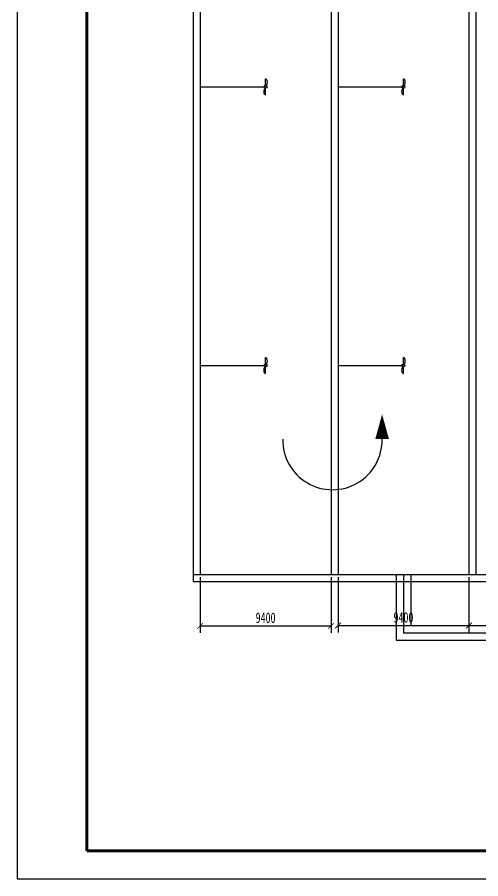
# Model space of a CAD drawing. Header units: millimetres. Extents: x -299291 to 688124, y -407813 to 623474.
# Drawn here: x -299291 to -266012, y 140 to 61980 of the extents above; entities that cross this region are included whole.
import ezdxf

# ---------------------------------------------------------------- set-up
doc = ezdxf.new("R2010")
doc.units = ezdxf.units.MM
doc.layers.add('边框粗', color=7, linetype='Continuous', lineweight=100)
doc.styles.add('长仿宋', font='simfang.ttf', dxfattribs={"width": 0.7})
doc.dimstyles.new('副本ISO-25', dxfattribs={"dimtxt": 750, "dimasz": 400, "dimexe": 500, "dimexo": 200, "dimgap": 200, "dimtad": 1, "dimdec": 1, "dimdsep": 46, "dimtxsty": '长仿宋', "dimblk": 'ARCHTICK', "dimcen": 200, "dimadec": 0, "dimazin": 0, "dimtfac": 1, "dimtdec": 1, "dimtmove": 0, "dimatfit": 3, "dimldrblk": 'ARCHTICK', "dimfxl": 1, "dimarcsym": 0})

# ---------------------------------------------------------------- blocks, each defined once
blk = doc.blocks.new('_ArchTick')
at = {"color": 0, "linetype": 'ByBlock', "lineweight": 25, "const_width": 0.15}
blk.add_lwpolyline([(-0.5, -0.5), (0.5, 0.5)], dxfattribs=at)
blk = doc.blocks.new('*D175')
at = {"color": 0, "lineweight": -2, "ltscale": 10, "transparency": 16777216}
for p, q in [((-286161, 21780), (-286161, 17792)), ((-276761, 21780), (-276761, 17792)), ((-286161, 18292), (-276761, 18292))]:
    blk.add_line(p, q, dxfattribs=at)
at = {"layer": 'Defpoints', "color": 0, "ltscale": 10, "transparency": 16777216}
for p in [(-286161, 21980), (-276761, 21980), (-276761, 18292)]:
    blk.add_point(p, dxfattribs=at)
at = {"color": 0, "lineweight": -2, "ltscale": 10, "transparency": 16777216, "xscale": 400, "yscale": 400, "zscale": 400, "rotation": 180}
blk.add_blockref('_ArchTick', (-286161, 18292), dxfattribs=at)
at = {"color": 0, "lineweight": -2, "ltscale": 10, "transparency": 16777216, "xscale": 400, "yscale": 400, "zscale": 400}
blk.add_blockref('_ArchTick', (-276761, 18292), dxfattribs=at)
at = {"color": 0, "ltscale": 10, "transparency": 16777216, "insert": (-281461, 18872), "char_height": 750, "attachment_point": 5, "style": '长仿宋'}
blk.add_mtext('9400', dxfattribs=at)
blk = doc.blocks.new('*D176')
at = {"color": 0, "lineweight": -2, "ltscale": 10, "transparency": 16777216}
for p, q in [((-276261, 21780), (-276261, 17819)), ((-266861, 21780), (-266861, 17819)), ((-276261, 18319), (-266861, 18319))]:
    blk.add_line(p, q, dxfattribs=at)
at = {"layer": 'Defpoints', "color": 0, "ltscale": 10, "transparency": 16777216}
for p in [(-276261, 21980), (-266861, 21980), (-266861, 18319)]:
    blk.add_point(p, dxfattribs=at)
at = {"color": 0, "lineweight": -2, "ltscale": 10, "transparency": 16777216, "xscale": 400, "yscale": 400, "zscale": 400, "rotation": 180}
blk.add_blockref('_ArchTick', (-276261, 18319), dxfattribs=at)
at = {"color": 0, "lineweight": -2, "ltscale": 10, "transparency": 16777216, "xscale": 400, "yscale": 400, "zscale": 400}
blk.add_blockref('_ArchTick', (-266861, 18319), dxfattribs=at)
at = {"color": 0, "ltscale": 10, "transparency": 16777216, "insert": (-271561, 18898), "char_height": 750, "attachment_point": 5, "style": '长仿宋'}
blk.add_mtext('9400', dxfattribs=at)

msp = doc.modelspace()

# ---------------------------------------------------------------- linework, layer by layer
at = {"ltscale": 10}
for p, q in [((-286661.202, 113980.27), (-286661.202, 21980.27)), ((-286161.202, 111980.27), (-286161.202, 21980.27)), ((-276761.202, 96098.889), (-276761.202, 21980.27)), ((-276261.202, 94890.12), (-276261.202, 21980.27)), ((-266861.202, 88351.603), (-266861.202, 21980.27)), ((-266361.202, 87154.41), (-266361.202, 21980.27)), ((-286161.202, 56980.27), (-281461.202, 56980.27)), ((-276261.202, 56980.27), (-271561.202, 56980.27)), ((-286161.202, 36980.27), (-281461.202, 36980.27)), ((-276261.202, 36980.27), (-271561.202, 36980.27)), ((-286661.202, 21980.27), (-286161.202, 21980.27)), ((-286661.202, 21980.27), (-286661.202, 21480.27)), ((-286161.202, 21980.27), (-216861.202, 21980.27)), ((-271561.202, 21980.27), (-271561.202, 17793.759)), ((-286661.202, 21480.27), (-216861.202, 21480.27)), ((-272086.202, 17793.759), (-272086.202, 17268.759)), ((-271561.202, 17793.759), (-225790.456, 17793.759))]:
    msp.add_line(p, q, dxfattribs=at)
at = {"color": 7, "linetype": 'Continuous', "lineweight": -3}
for p, q in [((-281461.202, 57086.836), (-281461.202, 57553.393)), ((-281461.202, 57086.836), (-281461.202, 57553.393)), ((-271561.202, 57086.836), (-271561.202, 57553.393)), ((-271561.202, 57086.836), (-271561.202, 57553.393)), ((-281461.202, 56407.146), (-281461.202, 56873.703)), ((-271561.202, 56407.146), (-271561.202, 56873.703)), ((-281461.202, 37086.836), (-281461.202, 37553.393)), ((-281461.202, 37086.836), (-281461.202, 37553.393)), ((-271561.202, 37086.836), (-271561.202, 37553.393)), ((-271561.202, 37086.836), (-271561.202, 37553.393)), ((-281461.202, 36407.146), (-281461.202, 36873.703)), ((-271561.202, 36407.146), (-271561.202, 36873.703))]:
    msp.add_line(p, q, dxfattribs=at)
at = {"color": 5, "lineweight": 30, "ltscale": 10}
for p, q in [((-272086.202, 21980.27), (-272086.202, 17268.759)), ((-271036.202, 21980.27), (-271036.202, 18318.759)), ((-271036.202, 18318.759), (-226315.456, 18318.759)), ((-272086.202, 17268.759), (-225265.456, 17268.759))]:
    msp.add_line(p, q, dxfattribs=at)
msp.add_lwpolyline([(-299290.955, 140.137), (-131090.955, 140.137), (-131090.955, 118940.137), (-299290.955, 118940.137)], close=True)
at = {"color": 7, "lineweight": -3}
msp.add_lwpolyline([(-273094.649, 31698.68, 981.097, 0, 0), (-273094.649, 33481.868, 0, 0, 0)], format="xyseb", dxfattribs=at)
at = {"color": 7, "linetype": 'Continuous', "lineweight": -3}
for centre in [(-281461.202, 56980.27), (-271561.202, 56980.27), (-281461.202, 36980.27), (-271561.202, 36980.27)]:
    msp.add_circle(centre, 106.567, dxfattribs=at)
at = {"color": 7, "lineweight": -3}
msp.add_arc((-276659.486, 31628.907), 3565.52, 178.87873023, 1.12126977, dxfattribs=at)
at = {"color": 7, "linetype": 'Continuous', "lineweight": -3}
for centre, major_axis in [((-281461.202, 57320.115), (0, 233.278)), ((-281461.202, 57320.115), (0, 233.278)), ((-271561.202, 57320.115), (0, 233.278)), ((-271561.202, 57320.115), (0, 233.278)), ((-281461.202, 56640.424), (0, -233.278)), ((-271561.202, 56640.424), (0, -233.278)), ((-281461.202, 37320.115), (0, 233.278)), ((-281461.202, 37320.115), (0, 233.278)), ((-271561.202, 37320.115), (0, 233.278)), ((-271561.202, 37320.115), (0, 233.278)), ((-281461.202, 36640.424), (0, -233.278)), ((-271561.202, 36640.424), (0, -233.278))]:
    msp.add_ellipse(centre, major_axis=major_axis, ratio=0.560344766, start_param=3.141592654, end_param=6.283185307, dxfattribs=at)
at = {"layer": '边框粗', "lineweight": 100}
for p, q in [((-294290.955, 116940.137), (-294290.955, 2140.137)), ((-294290.955, 2140.137), (-133090.955, 2140.137))]:
    msp.add_line(p, q, dxfattribs=at)

# ---------------------------------------------------------------- dimensions: what is measured, and where the dimension line sits
at = {"color": 2, "ltscale": 10}
for base, p1, p2, picture, middle in [((-276761.202, 18292.384), (-286161.202, 21980.27), (-276761.202, 21980.27), '*D175', (-281461.202, 18871.669)), ((-266861.202, 18318.759), (-276261.202, 21980.27), (-266861.202, 21980.27), '*D176', (-271561.202, 18898.045))]:
    dim = msp.add_linear_dim(base=base, p1=p1, p2=p2, dimstyle='副本ISO-25', dxfattribs=at)
    dim.commit()
    dim.dimension.update_dxf_attribs({"geometry": picture, "text_midpoint": middle})

doc.saveas('drawing.dxf')
